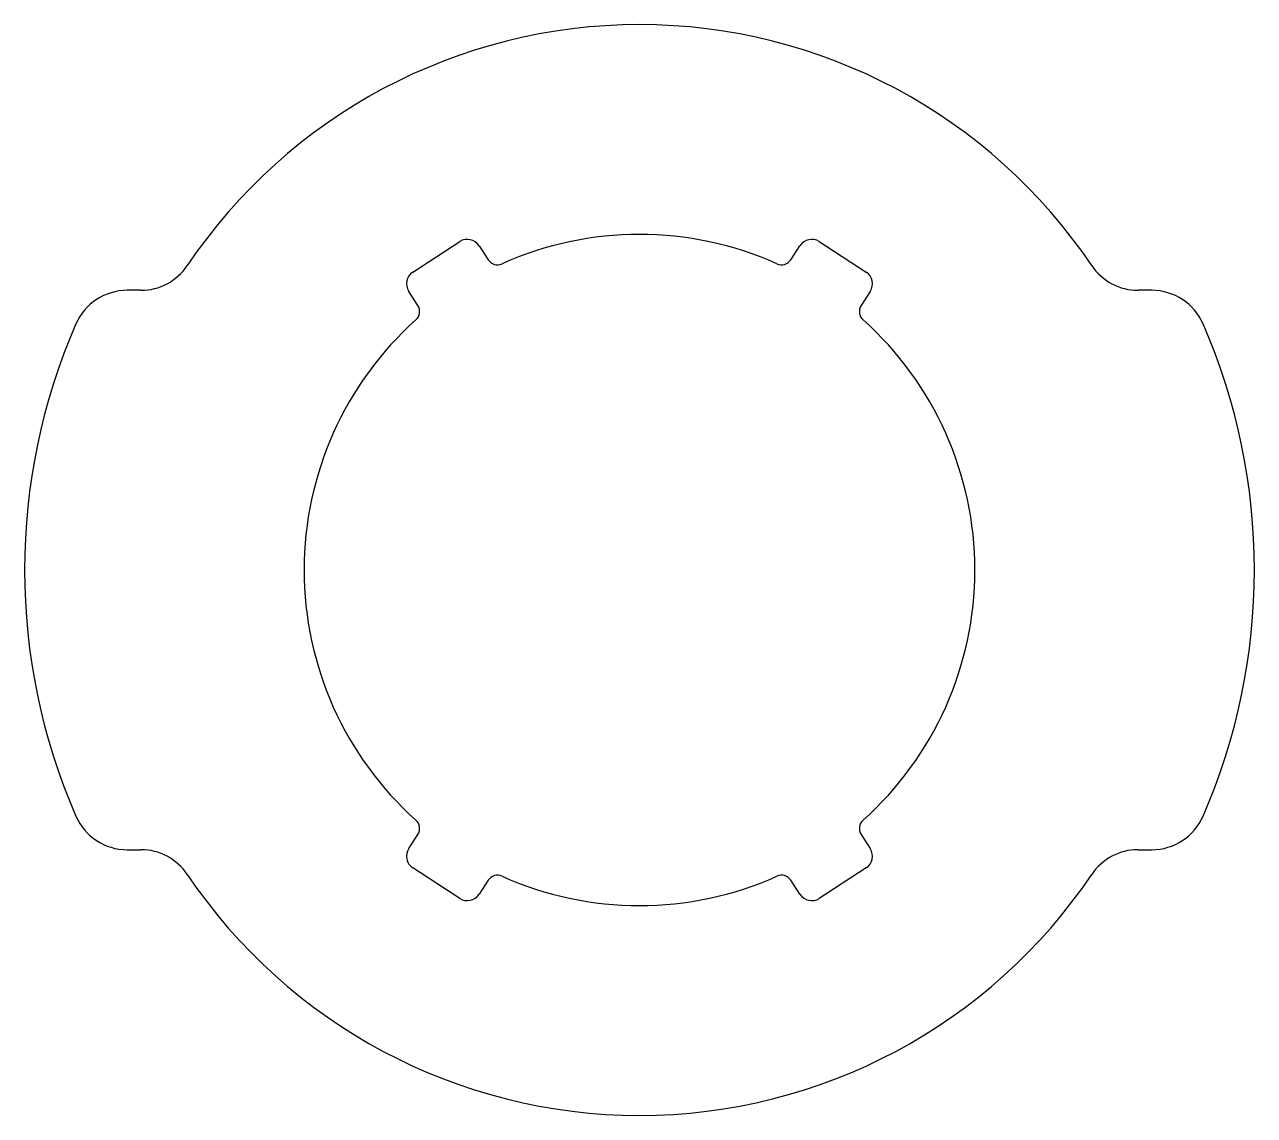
# Model space of a CAD drawing. Extents: x 436.1 to 480.1, y 637.3 to 676.3.
import ezdxf

# ---------------------------------------------------------------- set-up
doc = ezdxf.new("R2010")
doc.units = 0
doc.layers.get('0').update_dxf_attribs({"linetype": 'CONTINUOUS'})

msp = doc.modelspace()

# ---------------------------------------------------------------- linework, layer by layer
for p, q in [((450.026, 667.409), (451.703, 668.498)), ((464.567, 668.498), (466.245, 667.409)), ((452.395, 668.351), (452.719, 667.851)), ((463.551, 667.851), (463.876, 668.351)), ((440.296, 666.757), (439.805, 666.757)), ((450.203, 666.217), (449.879, 666.717)), ((466.392, 666.717), (466.067, 666.217)), ((476.465, 666.757), (475.975, 666.757)), ((449.879, 646.798), (450.203, 647.298)), ((466.067, 647.298), (466.392, 646.798)), ((439.805, 646.757), (440.296, 646.757)), ((475.975, 646.757), (476.465, 646.757)), ((451.703, 645.017), (450.026, 646.106)), ((466.245, 646.106), (464.567, 645.017)), ((452.719, 645.664), (452.395, 645.164)), ((463.876, 645.164), (463.551, 645.664))]:
    msp.add_line(p, q)
for centre, radius, start, end in [((458.135, 656.757), 19.5, 33.9272, 146.0728), ((451.975, 668.079), 0.5, 33, 123), ((458.135, 656.757), 12, 65.8139, 114.1861), ((464.295, 668.079), 0.5, 57, 147), ((440.296, 668.757), 2, 270, 326.0728), ((453.055, 668.069), 0.4, 213, 294.1861), ((463.215, 668.069), 0.4, 245.8139, 327), ((475.975, 668.757), 2, 213.9272, 270), ((450.298, 666.99), 0.5, 123, 213), ((465.972, 666.99), 0.5, 327, 57), ((439.805, 664.757), 2, 90, 156.4218), ((476.465, 664.757), 2, 23.5782, 90), ((449.868, 665.999), 0.4, 311.8139, 33), ((466.402, 665.999), 0.4, 147, 228.1861), ((458.135, 656.757), 22, 156.4218, 203.5782), ((458.135, 656.757), 12, 131.8139, 228.1861), ((458.135, 656.757), 12, 311.8139, 48.1861), ((458.135, 656.757), 22, 336.4218, 23.5782), ((439.805, 648.757), 2, 203.5782, 270), ((449.868, 647.516), 0.4, 327, 48.1861), ((466.402, 647.516), 0.4, 131.8139, 213), ((476.465, 648.757), 2, 270, 336.4218), ((440.296, 644.757), 2, 33.9272, 90), ((450.298, 646.525), 0.5, 147, 237), ((465.972, 646.525), 0.5, 303, 33), ((475.975, 644.757), 2, 90, 146.0728), ((458.135, 656.757), 19.5, 213.9272, 326.0728), ((453.055, 645.446), 0.4, 65.8139, 147), ((458.135, 656.757), 12, 245.8139, 294.1861), ((463.215, 645.446), 0.4, 33, 114.1861), ((451.975, 645.436), 0.5, 237, 327), ((464.295, 645.436), 0.5, 213, 303)]:
    msp.add_arc(centre, radius, start, end)

doc.saveas('drawing.dxf')
